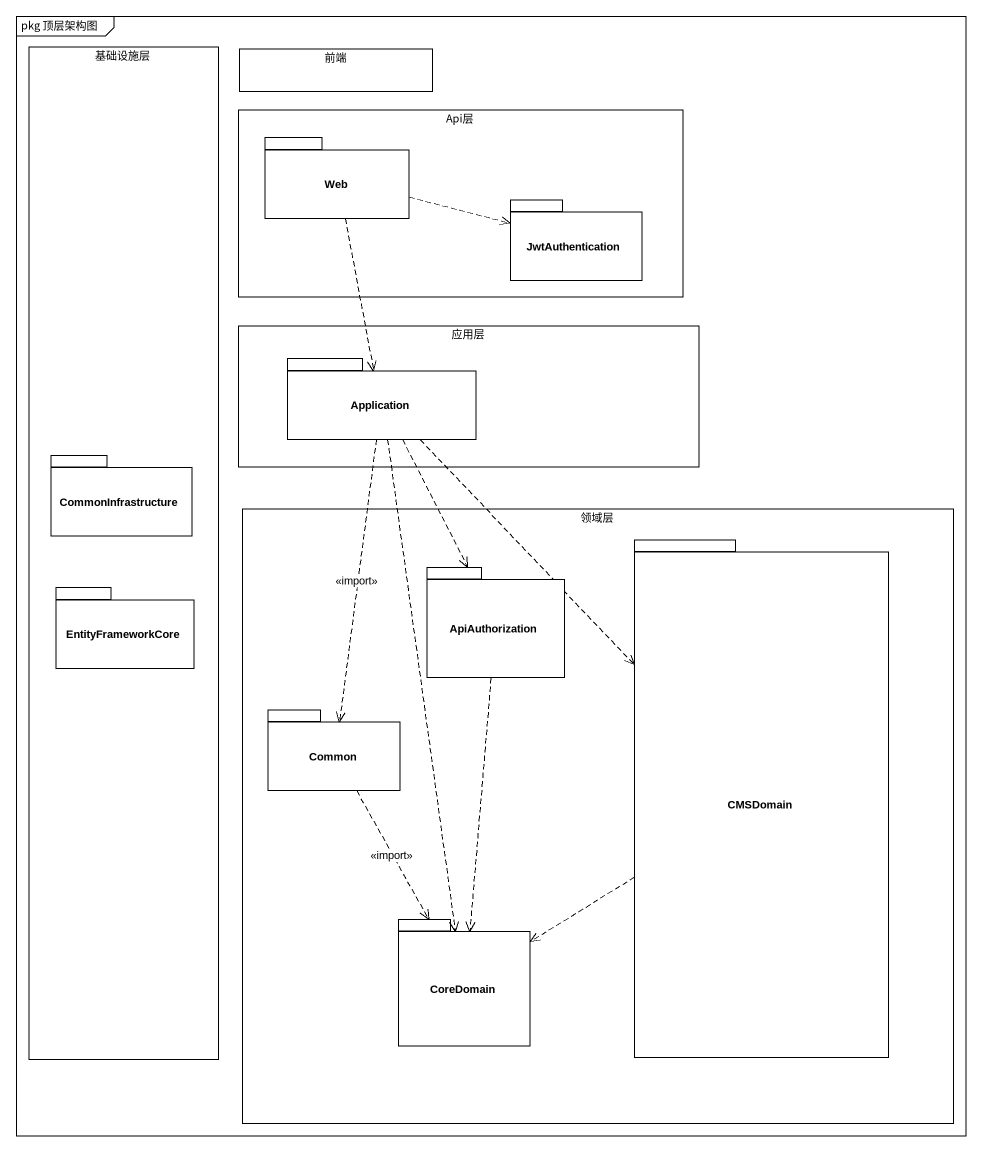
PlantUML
@startuml
mainframe pkg 顶层架构图
rectangle 基础设施层 {
  package CommonInfrastructure {
  }
  package EntityFrameworkCore {
  }
}
rectangle 前端
rectangle Api层 {
  package Web {
  }
  package JwtAuthentication {
  }
}
rectangle 应用层 {
  package Application {
  }
}
rectangle 领域层 {
  package CMSDomain {
  }
  package ApiAuthorization {
  }
  package Common {
  }
  package CoreDomain {
  }
}
Web .right.> JwtAuthentication
Web ..> Application
Application ..> CMSDomain
Application ..> ApiAuthorization
Application ..> Common : <<import>>
Application ..> CoreDomain
CMSDomain ..> CoreDomain
ApiAuthorization ..> CoreDomain
Common ..> CoreDomain : <<import>>
@enduml
